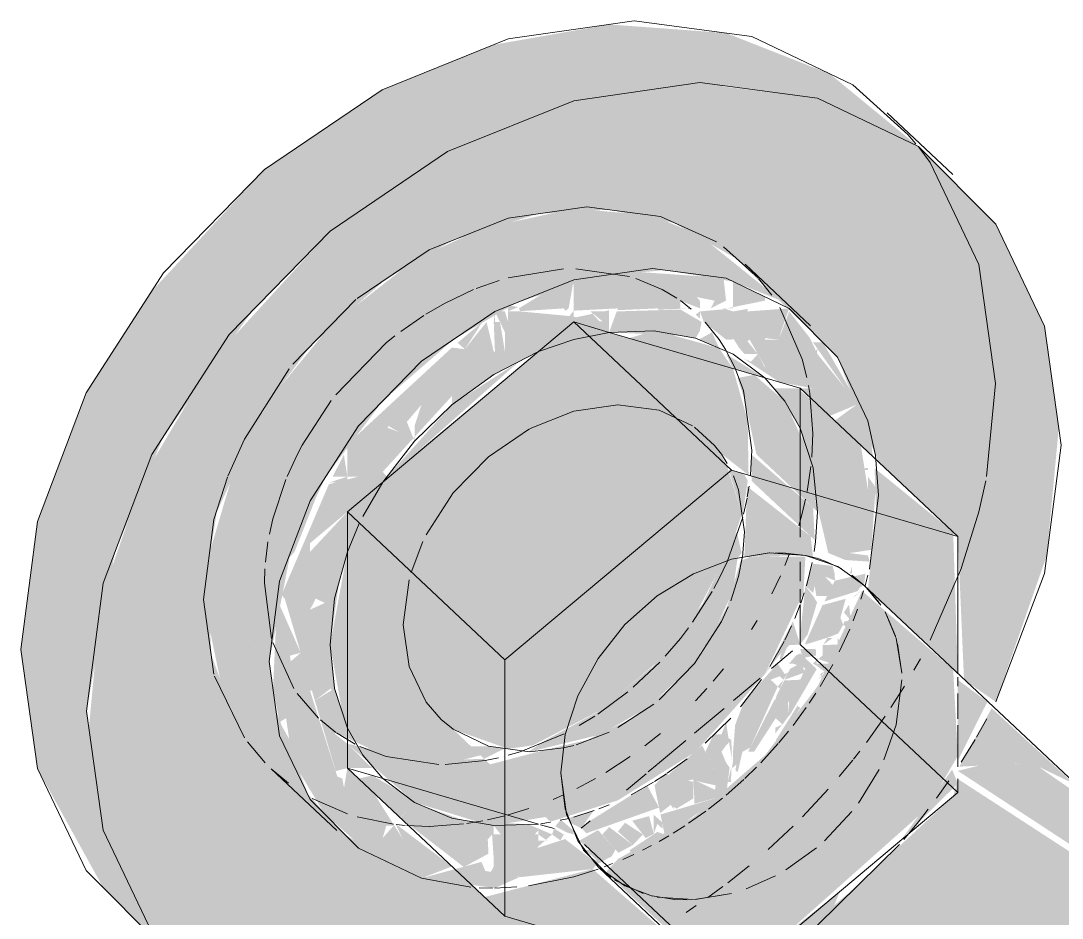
# Model space of a CAD drawing. Header units: metres. Extents: x 1.1 to 63.3, y -3.6 to 22.8.
# Drawn here: x 58.49742 to 58.53504, y 18.09828 to 18.13069 of the extents above; entities that cross this region are included whole.
import ezdxf

# ---------------------------------------------------------------- set-up
doc = ezdxf.new("R2010")
doc.units = ezdxf.units.M
doc.layers.add('P-SANR-FIXT', color=7, linetype='Continuous', lineweight=5)

# ---------------------------------------------------------------- blocks, each defined once
blk = doc.blocks.new('UT_Bacia com caixa acoplada - UT_Bacia com caixa acoplada-4179131-3D_DT_02')
at = {"layer": 'P-SANR-FIXT', "true_color": 0x7f7f7f, "transparency": 33554598}
for points in [[(-21.05917, 18.107555), (-21.058393, 18.111509), (-21.057129, 18.114226), (-21.055071, 18.116955), (-21.052505, 18.119181), (-21.050242, 18.120503), (-21.047297, 18.121462), (-21.044868, 18.121687), (-21.042411, 18.121272), (-21.040686, 18.120585), (-21.043609, 18.122939), (-21.045353, 18.123664), (-21.048166, 18.123907), (-21.051462, 18.123194), (-21.053921, 18.122058), (-21.056969, 18.119668), (-21.059098, 18.117079), (-21.060278, 18.115021), (-21.061319, 18.111504), (-21.061542, 18.109784), (-21.059809, 18.108156)], [(-21.057696, 18.102568), (-21.058919, 18.105754), (-21.05917, 18.107555), (-21.061542, 18.109784), (-21.060842, 18.106416), (-21.059929, 18.104665), (-21.057861, 18.102723)]]:
    blk.add_hatch(color=8, dxfattribs=at).paths.add_polyline_path(points)
h = blk.add_hatch(color=8, dxfattribs=at)
h.paths.add_polyline_path([(-21.055071, 18.101174), (-21.05494, 18.101623), (-21.055071, 18.101623)])
h.paths.add_polyline_path([(-21.058497, 18.104244), (-21.058225, 18.104357), (-21.058795, 18.10536), (-21.058833, 18.105142), (-21.058543, 18.104341)])
h.paths.add_polyline_path([(-21.057961, 18.104468), (-21.057696, 18.104578), (-21.057696, 18.106033), (-21.05814, 18.105754), (-21.058055, 18.105142)])
h.paths.add_polyline_path([(-21.050105, 18.120202), (-21.048529, 18.120303), (-21.049036, 18.120988), (-21.050151, 18.120303)])
h.paths.add_polyline_path([(-21.048166, 18.120222), (-21.046575, 18.120303), (-21.046192, 18.121357), (-21.048166, 18.121337), (-21.048166, 18.120303)])
h.paths.add_polyline_path([(-21.044313, 18.120582), (-21.043609, 18.120303), (-21.043609, 18.120582), (-21.043765, 18.120752), (-21.044313, 18.120825)])
h.paths.add_polyline_path([(-21.045134, 18.120253), (-21.044035, 18.120303), (-21.044313, 18.120303), (-21.044705, 18.120303), (-21.044336, 18.120828), (-21.045011, 18.120918), (-21.045125, 18.120303)])
h.paths.add_polyline_path([(-21.042757, 18.120278), (-21.041261, 18.120582), (-21.041261, 18.120722), (-21.041665, 18.120915), (-21.041775, 18.120582), (-21.042411, 18.120582), (-21.042411, 18.120572), (-21.042411, 18.120303), (-21.042757, 18.120303)])
h.paths.add_polyline_path([(-21.042757, 18.120582), (-21.043039, 18.120655), (-21.043077, 18.120582)])
h = blk.add_hatch(color=8, dxfattribs=at)
h.paths.add_polyline_path([(-21.053668, 18.099721), (-21.052569, 18.100149), (-21.05461, 18.101691), (-21.054353, 18.101153), (-21.054667, 18.100199), (-21.053669, 18.099721)])
h.paths.add_polyline_path([(-21.048128, 18.101335), (-21.048166, 18.10148), (-21.048166, 18.101431)])
h.paths.add_polyline_path([(-21.048685, 18.101454), (-21.049351, 18.101695), (-21.048881, 18.101512)])
h.paths.add_polyline_path([(-21.056348, 18.103698), (-21.055451, 18.103698), (-21.056348, 18.104581)])
h.paths.add_polyline_path([(-21.056023, 18.101888), (-21.055408, 18.102816), (-21.056348, 18.103698), (-21.056512, 18.102723), (-21.056265, 18.101888)])
h.paths.add_polyline_path([(-21.056348, 18.114226), (-21.056473, 18.115021), (-21.056877, 18.114226)])
h.paths.add_polyline_path([(-21.052817, 18.103834), (-21.051536, 18.104162), (-21.052524, 18.1051), (-21.050538, 18.104394), (-21.049645, 18.104521), (-21.047227, 18.105778), (-21.045148, 18.107531), (-21.043809, 18.109168), (-21.042473, 18.111717), (-21.042093, 18.112873), (-21.042628, 18.114609), (-21.042914, 18.115117), (-21.041852, 18.114282), (-21.041883, 18.116247), (-21.042413, 18.118127), (-21.04689, 18.119438), (-21.04689, 18.120235), (-21.048076, 18.119983), (-21.048325, 18.120026), (-21.050101, 18.120193), (-21.049443, 18.118742), (-21.054914, 18.114226), (-21.055071, 18.114399), (-21.055071, 18.115112), (-21.055563, 18.114496), (-21.055947, 18.114866), (-21.055947, 18.114226), (-21.057015, 18.113954), (-21.056348, 18.112953), (-21.057696, 18.111509), (-21.056348, 18.111509), (-21.056348, 18.10479), (-21.05494, 18.104116), (-21.05304, 18.103864)])
h.paths.add_polyline_path([(-21.05713, 18.104815), (-21.056348, 18.105142), (-21.056812, 18.106576), (-21.056969, 18.108156), (-21.057616, 18.107979), (-21.057696, 18.107555), (-21.05794, 18.107555), (-21.057696, 18.107096), (-21.057193, 18.107096), (-21.056914, 18.106512), (-21.057522, 18.10614), (-21.057227, 18.105142)])
h.paths.add_polyline_path([(-21.057696, 18.109421), (-21.057489, 18.109822), (-21.057696, 18.109822)])
h.paths.add_polyline_path([(-21.057696, 18.110382), (-21.057696, 18.110448), (-21.058658, 18.110382)])
h.paths.add_polyline_path([(-21.055071, 18.115513), (-21.054751, 18.115513), (-21.05449, 18.11584), (-21.055071, 18.116057)])
h.paths.add_polyline_path([(-21.039985, 18.117417), (-21.038921, 18.116417), (-21.037944, 18.116826), (-21.038359, 18.117417), (-21.039521, 18.117417)])
h.paths.add_polyline_path([(-21.039985, 18.115973), (-21.039985, 18.117417), (-21.040942, 18.117417), (-21.040009, 18.116015)])
h.paths.add_polyline_path([(-21.052568, 18.116825), (-21.051058, 18.117913), (-21.052568, 18.117913), (-21.052568, 18.11714)])
h.paths.add_polyline_path([(-21.039381, 18.118653), (-21.039363, 18.118847), (-21.039521, 18.118653)])
h.paths.add_polyline_path([(-21.039521, 18.117806), (-21.039363, 18.117938), (-21.039521, 18.118367)])
h.paths.add_polyline_path([(-21.050655, 18.118742), (-21.050321, 18.118742), (-21.050655, 18.119441)])
h.paths.add_polyline_path([(-21.051058, 18.117913), (-21.051014, 18.117945), (-21.051014, 18.118392), (-21.050655, 18.118392), (-21.050655, 18.118742), (-21.051058, 18.118742), (-21.051318, 18.119812), (-21.051423, 18.119681), (-21.051229, 18.118742), (-21.052004, 18.118742), (-21.051604, 18.118392)])
h.paths.add_polyline_path([(-21.041662, 18.119492), (-21.041261, 18.11994), (-21.041261, 18.119492)])
h.paths.add_polyline_path([(-21.041143, 18.118116), (-21.040385, 18.120303), (-21.041903, 18.120193), (-21.042134, 18.119492), (-21.042411, 18.119227), (-21.0422, 18.118889), (-21.041815, 18.119177), (-21.04123, 18.118152)])
h.paths.add_polyline_path([(-21.041261, 18.118166), (-21.041516, 18.118653), (-21.041764, 18.118379)])
h.paths.add_polyline_path([(-21.050148, 18.11838), (-21.049443, 18.118742), (-21.050321, 18.118742)])
h.paths.add_polyline_path([(-21.052103, 18.118829), (-21.051468, 18.119812), (-21.052366, 18.119059)])
h.paths.add_polyline_path([(-21.042914, 18.118866), (-21.043174, 18.119438), (-21.043649, 18.119177)])
h.paths.add_polyline_path([(-21.039985, 18.119177), (-21.039985, 18.119227), (-21.040341, 18.119177)])
h.paths.add_polyline_path([(-21.041261, 18.119177), (-21.041261, 18.119227), (-21.040756, 18.119177)])
h.paths.add_polyline_path([(-21.048864, 18.119227), (-21.049443, 18.119227), (-21.049443, 18.119812), (-21.048166, 18.119812)])
h.paths.add_polyline_path([(-21.044313, 18.119492), (-21.044313, 18.119523), (-21.045276, 18.119492)])
h.paths.add_polyline_path([(-21.044313, 18.119323), (-21.044313, 18.119438), (-21.044972, 18.119438)])
h.paths.add_polyline_path([(-21.050655, 18.119812), (-21.050538, 18.119812), (-21.050655, 18.120193), (-21.051014, 18.120193), (-21.050655, 18.119855)])
h.paths.add_polyline_path([(-21.042664, 18.119492), (-21.042411, 18.119492), (-21.042664, 18.119812)])
h.paths.add_polyline_path([(-21.04689, 18.119812), (-21.047243, 18.119837), (-21.04756, 18.120193), (-21.04689, 18.120193)])
h.paths.add_polyline_path([(-21.043609, 18.119938), (-21.043609, 18.120193), (-21.043765, 18.12008)])
h = blk.add_hatch(color=8, dxfattribs=at)
h.paths.add_polyline_path([(-21.056348, 18.105142), (-21.056348, 18.111509), (-21.056969, 18.108156), (-21.056534, 18.105716)])
h.paths.add_polyline_path([(-21.055071, 18.114023), (-21.050148, 18.11838), (-21.052568, 18.116825), (-21.054914, 18.114226)])
h.paths.add_polyline_path([(-21.042413, 18.118127), (-21.042914, 18.118866), (-21.044972, 18.119438), (-21.045276, 18.119492), (-21.046167, 18.119227), (-21.042473, 18.118145)])
h = blk.add_hatch(color=8, dxfattribs=at)
h.paths.add_polyline_path([(-21.050655, 18.099752), (-21.050133, 18.099777), (-21.049443, 18.100873), (-21.048949, 18.101303), (-21.049793, 18.101665), (-21.052154, 18.101815), (-21.053668, 18.102354), (-21.054405, 18.102825), (-21.055442, 18.103433), (-21.055947, 18.103322), (-21.054848, 18.102289), (-21.05418, 18.102171), (-21.054422, 18.101888), (-21.052151, 18.100135), (-21.052096, 18.10015), (-21.051119, 18.101303), (-21.051059, 18.100432), (-21.050655, 18.100543), (-21.050655, 18.099777)])
h.paths.add_polyline_path([(-21.046553, 18.100641), (-21.046029, 18.100921), (-21.04689, 18.10157), (-21.047135, 18.101303), (-21.046571, 18.100661)])
h.paths.add_polyline_path([(-21.049443, 18.101303), (-21.049579, 18.101303), (-21.049443, 18.101458)])
h.paths.add_polyline_path([(-21.049443, 18.101075), (-21.049443, 18.101303), (-21.049127, 18.101075)])
h.paths.add_polyline_path([(-21.045567, 18.101169), (-21.045277, 18.101324), (-21.045445, 18.101964), (-21.046054, 18.101798), (-21.04567, 18.101303)])
h.paths.add_polyline_path([(-21.048279, 18.101716), (-21.047898, 18.101527), (-21.04743, 18.102187), (-21.04835, 18.101896)])
h.paths.add_polyline_path([(-21.048166, 18.101303), (-21.048166, 18.101431), (-21.048636, 18.101839), (-21.048834, 18.101596), (-21.048426, 18.101378)])
h.paths.add_polyline_path([(-21.050805, 18.101303), (-21.051059, 18.101303), (-21.051059, 18.101623)])
h.paths.add_polyline_path([(-21.051404, 18.104037), (-21.050655, 18.10441), (-21.051247, 18.104489), (-21.05188, 18.104489), (-21.051488, 18.104116)])
h.paths.add_polyline_path([(-21.040879, 18.104959), (-21.040644, 18.105271), (-21.040879, 18.105161)])
h.paths.add_polyline_path([(-21.039563, 18.107529), (-21.039722, 18.107767), (-21.03965, 18.107659)])
h.paths.add_polyline_path([(-21.040385, 18.106315), (-21.040411, 18.106354), (-21.040385, 18.106335)])
h.paths.add_polyline_path([(-21.040367, 18.1056), (-21.039392, 18.107273), (-21.039596, 18.107477), (-21.039799, 18.107659), (-21.039985, 18.10784), (-21.040137, 18.107767), (-21.040385, 18.107477), (-21.04025, 18.107477), (-21.039799, 18.107303), (-21.039985, 18.106891), (-21.040562, 18.106864), (-21.040714, 18.106565), (-21.040841, 18.106315), (-21.040879, 18.10617), (-21.040385, 18.106093), (-21.040385, 18.1056)])
h.paths.add_polyline_path([(-21.041261, 18.107092), (-21.040752, 18.107767), (-21.040385, 18.108138), (-21.039985, 18.108162), (-21.040251, 18.108995), (-21.041101, 18.107367)])
h.paths.add_polyline_path([(-21.039795, 18.107877), (-21.039795, 18.108106), (-21.039799, 18.107883)])
h.paths.add_polyline_path([(-21.039113, 18.109717), (-21.037909, 18.110091), (-21.037819, 18.110231), (-21.037676, 18.110302), (-21.037632, 18.11072), (-21.03873, 18.110471), (-21.039011, 18.109918)])
h.paths.add_polyline_path([(-21.038116, 18.110733), (-21.038116, 18.110977), (-21.038186, 18.110733)])
h.paths.add_polyline_path([(-21.042077, 18.112762), (-21.041879, 18.114077), (-21.042035, 18.114348), (-21.042558, 18.114464), (-21.042093, 18.112873)])
h.paths.add_polyline_path([(-21.037188, 18.113744), (-21.037537, 18.114226), (-21.037537, 18.113744)])
h.paths.add_polyline_path([(-21.037537, 18.114464), (-21.037537, 18.11454), (-21.038213, 18.114464)])
h.paths.add_polyline_path([(-21.039985, 18.115973), (-21.038921, 18.116417), (-21.039985, 18.117337), (-21.039985, 18.116015)])
h = blk.add_hatch(color=8, dxfattribs=at)
h.paths.add_polyline_path([(-21.047706, 18.101347), (-21.045085, 18.102273), (-21.045518, 18.103076), (-21.047572, 18.1018), (-21.047898, 18.101527)])
h.paths.add_polyline_path([(-21.044551, 18.102208), (-21.044574, 18.102373), (-21.044663, 18.102373)])
h.paths.add_polyline_path([(-21.043767, 18.103251), (-21.043609, 18.103199), (-21.043038, 18.103076), (-21.043066, 18.102915), (-21.04366, 18.103199)])
h.paths.add_polyline_path([(-21.043846, 18.102723), (-21.043846, 18.103076), (-21.044352, 18.103076), (-21.043975, 18.102723)])
h.paths.add_polyline_path([(-21.043809, 18.10241), (-21.042664, 18.102723), (-21.042535, 18.103717), (-21.042664, 18.103896), (-21.04283, 18.104287), (-21.04283, 18.104027), (-21.043049, 18.103528), (-21.043527, 18.104521), (-21.044727, 18.103481), (-21.0444, 18.103199), (-21.043846, 18.103289), (-21.043809, 18.102566)])
h.paths.add_polyline_path([(-21.042071, 18.104287), (-21.042137, 18.104915), (-21.042074, 18.104287)])
h.paths.add_polyline_path([(-21.042413, 18.103717), (-21.042664, 18.105356), (-21.04283, 18.104915), (-21.042473, 18.10472), (-21.042448, 18.103717)])
h.paths.add_polyline_path([(-21.042244, 18.103551), (-21.042074, 18.104287), (-21.042214, 18.104287), (-21.042325, 18.103617)])
h.paths.add_polyline_path([(-21.04059, 18.106891), (-21.040411, 18.107161), (-21.040543, 18.107092), (-21.040804, 18.107092)])
h.paths.add_polyline_path([(-21.040714, 18.106565), (-21.04059, 18.106891), (-21.040797, 18.106645)])
h.paths.add_polyline_path([(-21.03952, 18.109665), (-21.039403, 18.109918), (-21.03952, 18.109684)])
h.paths.add_polyline_path([(-21.03952, 18.110025), (-21.039392, 18.110619), (-21.039091, 18.110619), (-21.03873, 18.110471), (-21.038743, 18.110733), (-21.038815, 18.111001), (-21.03952, 18.111079), (-21.039795, 18.110276)])
h = blk.add_hatch(color=8, dxfattribs=at)
h.paths.add_polyline_path([(-21.051259, 18.099745), (-21.050655, 18.099777), (-21.050655, 18.100131), (-21.051059, 18.100131), (-21.051272, 18.099777)])
h.paths.add_polyline_path([(-21.047312, 18.100235), (-21.046894, 18.100458), (-21.046794, 18.100512), (-21.046658, 18.10076), (-21.047291, 18.10146), (-21.047972, 18.101075), (-21.047604, 18.10076), (-21.047291, 18.100735), (-21.047291, 18.100331), (-21.047564, 18.100488)])
h.paths.add_polyline_path([(-21.048636, 18.100735), (-21.048481, 18.100972), (-21.048636, 18.101075)])
h.paths.add_polyline_path([(-21.046029, 18.100921), (-21.04567, 18.101303), (-21.046316, 18.101726), (-21.046571, 18.101411), (-21.046316, 18.10118)])
h.paths.add_polyline_path([(-21.04495, 18.101499), (-21.044976, 18.101746), (-21.045277, 18.10201), (-21.045277, 18.101806), (-21.045085, 18.101626)])
h.paths.add_polyline_path([(-21.039104, 18.107182), (-21.038631, 18.108162), (-21.039168, 18.108141), (-21.039179, 18.107767), (-21.039529, 18.107477), (-21.039392, 18.107398)])
h.paths.add_polyline_path([(-21.039392, 18.107477), (-21.039392, 18.107659), (-21.03887, 18.107477)])
h.paths.add_polyline_path([(-21.040661, 18.107595), (-21.040417, 18.108162), (-21.040602, 18.108162), (-21.040726, 18.107659)])
h.paths.add_polyline_path([(-21.038271, 18.108731), (-21.038157, 18.109033), (-21.038392, 18.108995), (-21.03843, 18.108881)])
h.paths.add_polyline_path([(-21.038064, 18.109851), (-21.037733, 18.110151), (-21.03802, 18.109918)])
h = blk.add_hatch(color=8, dxfattribs=at)
h.paths.add_polyline_path([(-21.046091, 18.100611), (-21.044884, 18.101303), (-21.045148, 18.101393), (-21.046147, 18.100735)])
h.paths.add_polyline_path([(-21.039337, 18.106891), (-21.039043, 18.107137), (-21.039228, 18.107026)])
at = {"layer": 'P-SANR-FIXT', "color": 253, "true_color": 0x9e9e9e}
for p, q in [((-21.042757, 18.122531), (-21.04151, 18.12141)), ((-21.058319, 18.118285), (-21.05604, 18.12062)), ((-21.037162, 18.113559), (-21.037265, 18.114995)), ((-21.037483, 18.11089), (-21.037162, 18.113559)), ((-21.03764, 18.110287), (-21.037537, 18.110667)), ((-21.061167, 18.107096), (-21.061542, 18.109784)), ((-21.060068, 18.104796), (-21.061143, 18.107014)), ((-21.059317, 18.103893), (-21.059959, 18.104645)), ((-21.058471, 18.10315), (-21.059095, 18.103675)), ((-21.048166, 18.099777), (-21.047285, 18.100053)), ((-21.049807, 18.099451), (-21.048166, 18.099777)), ((-21.051589, 18.099379), (-21.051103, 18.099367)), ((-21.051014, 18.099368), (-21.050227, 18.099407))]:
    blk.add_line(p, q, dxfattribs=at)
at = {"layer": 'P-SANR-FIXT'}
for p, q in [((-21.039608, 18.119668), (-21.04198, 18.121896)), ((-21.059097, 18.103675), (-21.056725, 18.101447))]:
    blk.add_line(p, q, dxfattribs=at)
at = {"layer": 'P-SANR-FIXT', "color": 252, "true_color": 0x898989}
for p, q in [((-21.041488, 18.121385), (-21.041009, 18.120775)), ((-21.056345, 18.102045), (-21.057617, 18.102602)), ((-21.054679, 18.10167), (-21.055991, 18.101935))]:
    blk.add_line(p, q, dxfattribs=at)
at = {"layer": 'P-SANR-FIXT', "color": 9, "true_color": 0xbbbbbb}
for p, q in [((-21.039684, 18.117517), (-21.039637, 18.117224)), ((-21.054257, 18.101626), (-21.054589, 18.101659))]:
    blk.add_line(p, q, dxfattribs=at)
at = {"layer": 'P-SANR-FIXT', "color": 254, "true_color": 0xe0e0e0}
for p, q in [((-21.039637, 18.117224), (-21.039534, 18.115788)), ((-21.039534, 18.115788), (-21.03957, 18.114927)), ((-21.039602, 18.11459), (-21.039735, 18.113684)), ((-21.050655, 18.101974), (-21.051284, 18.101828)), ((-21.049788, 18.102236), (-21.050538, 18.102006)), ((-21.053386, 18.101596), (-21.054198, 18.101622)), ((-21.05215, 18.101683), (-21.053377, 18.101596)), ((-21.051457, 18.101793), (-21.052035, 18.101699))]:
    blk.add_line(p, q, dxfattribs=at)
at = {"layer": 'P-SANR-FIXT', "color": 7, "true_color": 0xededed}
for p, q in [((-21.040382, 18.111409), (-21.04054, 18.111014)), ((-21.0407, 18.110643), (-21.041009, 18.109995)), ((-21.041546, 18.109027), (-21.041748, 18.1087)), ((-21.042757, 18.107286), (-21.043126, 18.106841)), ((-21.043356, 18.106579), (-21.043772, 18.106132)), ((-21.045036, 18.104951), (-21.045598, 18.104502)), ((-21.046126, 18.104115), (-21.047005, 18.103541)), ((-21.04769, 18.10315), (-21.048061, 18.102959)), ((-21.047377, 18.103323), (-21.04769, 18.10315)), ((-21.048535, 18.102733), (-21.048917, 18.102567))]:
    blk.add_line(p, q, dxfattribs=at)
at = {"layer": 'P-SANR-FIXT', "color": 254, "true_color": 0xd5d5d5}
for p, q in [((-21.03779, 18.109802), (-21.037696, 18.110098)), ((-21.038073, 18.10902), (-21.037915, 18.10944)), ((-21.038574, 18.107893), (-21.038196, 18.108718)), ((-21.039269, 18.106643), (-21.038808, 18.107439)), ((-21.039658, 18.106043), (-21.039415, 18.106411)), ((-21.040242, 18.10524), (-21.039769, 18.105883)), ((-21.040754, 18.104613), (-21.040408, 18.105029)), ((-21.04141, 18.103893), (-21.04078, 18.104582)), ((-21.041986, 18.103325), (-21.041563, 18.103737)), ((-21.042664, 18.102723), (-21.042027, 18.103287)), ((-21.043293, 18.102222), (-21.042799, 18.102611)), ((-21.044019, 18.101705), (-21.043392, 18.102148)), ((-21.044578, 18.101346), (-21.04416, 18.101612)), ((-21.045087, 18.101049), (-21.044728, 18.101256)), ((-21.045689, 18.10073), (-21.04536, 18.100899)), ((-21.046399, 18.1004), (-21.045996, 18.100582)), ((-21.047064, 18.100133), (-21.046763, 18.100249))]:
    blk.add_line(p, q, dxfattribs=at)
at = {"layer": 'P-SANR-FIXT', "color": 253, "true_color": 0x9e9e9e}
for points in [[(-21.055992, 18.12066, 0), (-21.053386, 18.122421, 0), (-21.050538, 18.123565, 0), (-21.04769, 18.123975, 0), (-21.045036, 18.123622, 0), (-21.043014, 18.122704, 0)], [(-21.060665, 18.114238, 0), (-21.060068, 18.115576, 0), (-21.058452, 18.118116, 0)], [(-21.061542, 18.109784, 0), (-21.061167, 18.112676, 0), (-21.060677, 18.114207, 0)]]:
    blk.add_polyline3d(points, dxfattribs=at)
at = {"layer": 'P-SANR-FIXT'}
for points in [[(-21.037265, 18.114995, 0), (-21.037537, 18.116247, 0), (-21.038637, 18.118547, 0), (-21.040385, 18.120303, 0), (-21.042664, 18.121394, 0), (-21.045318, 18.121747, 0), (-21.048166, 18.121337, 0), (-21.051014, 18.120193, 0), (-21.053668, 18.118392, 0), (-21.055947, 18.116057, 0), (-21.057696, 18.113347, 0), (-21.058795, 18.110448, 0), (-21.05917, 18.107555, 0)], [(-21.05917, 18.107555, 0), (-21.058795, 18.104867, 0), (-21.057696, 18.102568, 0), (-21.055947, 18.100812, 0), (-21.053668, 18.099721, 0), (-21.051885, 18.099398, 0)]]:
    blk.add_polyline3d(points, dxfattribs=at)
at = {"layer": 'P-SANR-FIXT', "color": 9, "true_color": 0xbbbbbb}
blk.add_polyline3d([(-21.040726, 18.12034, 0), (-21.039909, 18.118475, 0), (-21.039741, 18.117809, 0)], dxfattribs=at)
at = {"layer": 'P-SANR-FIXT', "color": 254, "true_color": 0xe0e0e0}
blk.add_polyline3d([(-21.03979, 18.11341, 0), (-21.039909, 18.112895, 0), (-21.040032, 18.112446, 0)], dxfattribs=at)
blk = doc.blocks.new('Celite_Flexivel_Metais - 300mm Aço Inox - 1_2_-4179133-3D_DT_02')
at = {"layer": 'P-SANR-FIXT', "true_color": 0xf4f4f4, "transparency": 33554598}
for points in [[(-21.065772, 18.105754), (-21.064745, 18.111509), (-21.062988, 18.115681), (-21.0598, 18.120193), (-21.056969, 18.123093), (-21.052723, 18.125974), (-21.047535, 18.127896), (-21.042664, 18.128335), (-21.039363, 18.127896), (-21.035717, 18.12615), (-21.038917, 18.128775), (-21.042664, 18.130248), (-21.04689, 18.130558), (-21.051058, 18.129824), (-21.055095, 18.128202), (-21.059341, 18.125321), (-21.063414, 18.120925), (-21.065786, 18.11725), (-21.067545, 18.11261), (-21.068144, 18.107982), (-21.067545, 18.107419)], [(-21.052723, 18.092654), (-21.04781, 18.093453), (-21.04263, 18.095805), (-21.043503, 18.096256), (-21.051059, 18.09873), (-21.051858, 18.09948), (-21.053921, 18.099842), (-21.056422, 18.101288), (-21.060526, 18.105754), (-21.061265, 18.1078), (-21.061402, 18.110863), (-21.061062, 18.112953), (-21.059341, 18.116701), (-21.057696, 18.118924), (-21.054974, 18.121344), (-21.052544, 18.122759), (-21.049443, 18.123723), (-21.04689, 18.123869), (-21.044551, 18.12339), (-21.042304, 18.122105), (-21.038637, 18.118547), (-21.037414, 18.11536), (-21.037137, 18.114741), (-21.034292, 18.112069), (-21.034067, 18.106891), (-21.032919, 18.106093), (-21.031076, 18.111378), (-21.030645, 18.115973), (-21.03116, 18.119661), (-21.032919, 18.123341), (-21.035717, 18.12615), (-21.039363, 18.127896), (-21.043765, 18.128438), (-21.048166, 18.127805), (-21.052723, 18.125974), (-21.056969, 18.123093), (-21.061167, 18.118502), (-21.063715, 18.114226), (-21.065245, 18.109822), (-21.065687, 18.105142), (-21.065173, 18.101454), (-21.063414, 18.097774), (-21.060224, 18.094777), (-21.056348, 18.093136), (-21.053921, 18.092813)], [(-21.043998, 18.120265), (-21.044008, 18.120303), (-21.044035, 18.120303)], [(-21.041261, 18.11779), (-21.042664, 18.118653), (-21.042411, 18.118127), (-21.041518, 18.117866)], [(-21.039363, 18.112959), (-21.03973, 18.115187), (-21.040543, 18.116949), (-21.041645, 18.117903), (-21.042252, 18.11779), (-21.041981, 18.116949), (-21.041569, 18.115032), (-21.039392, 18.112986)], [(-21.042473, 18.095955), (-21.0354, 18.102248), (-21.034292, 18.104136), (-21.034459, 18.107262), (-21.037752, 18.110101), (-21.039342, 18.106675), (-21.041261, 18.10416), (-21.043846, 18.101921), (-21.046571, 18.100418), (-21.047011, 18.099933), (-21.042834, 18.09606), (-21.042491, 18.09596)], [(-21.060616, 18.094965), (-21.063414, 18.097774), (-21.065173, 18.101454), (-21.065772, 18.105754), (-21.068144, 18.107982), (-21.067545, 18.103682), (-21.065173, 18.099386), (-21.062988, 18.097193)], [(-21.030101, 18.103137), (-21.033067, 18.105863), (-21.034238, 18.103749), (-21.032204, 18.103858), (-21.031311, 18.103717)], [(-21.000419, 18.093082), (-20.989606, 18.0937), (-20.98027, 18.095497), (-20.98113, 18.096099), (-20.982496, 18.096099), (-20.990627, 18.094207), (-21.00526, 18.094147), (-21.013939, 18.095456), (-21.022486, 18.098275), (-21.025483, 18.099662), (-21.031378, 18.103749), (-21.032919, 18.103938), (-21.034292, 18.1036), (-21.027208, 18.09896), (-21.020253, 18.096091), (-21.010727, 18.093925), (-21.004861, 18.093445)], [(-21.036459, 18.100998), (-21.034292, 18.103137), (-21.034497, 18.103647), (-21.036295, 18.101165)], [(-20.992701, 18.080371), (-20.977922, 18.082986), (-20.977394, 18.08374), (-20.977063, 18.084885), (-20.977063, 18.088009), (-20.977922, 18.091523), (-20.979411, 18.094484), (-20.98027, 18.095497), (-20.99017, 18.093611), (-21.000419, 18.093082), (-21.011435, 18.094086), (-21.020476, 18.096182), (-21.028678, 18.099662), (-21.034292, 18.103309), (-21.034459, 18.102674), (-21.038172, 18.099243), (-21.040455, 18.097281), (-21.040501, 18.09514), (-21.040385, 18.09444), (-21.039795, 18.093206), (-21.038816, 18.092223), (-21.031023, 18.087061), (-21.02415, 18.083973), (-21.016147, 18.081775), (-21.007083, 18.080602), (-20.996926, 18.080438)]]:
    blk.add_hatch(color=7, dxfattribs=at).paths.add_polyline_path(points)
h = blk.add_hatch(color=7, dxfattribs=at)
h.paths.add_polyline_path([(-21.051014, 18.099368), (-21.050141, 18.099757), (-21.051363, 18.099987), (-21.051503, 18.100311), (-21.053668, 18.099721), (-21.051059, 18.099374)])
h.paths.add_polyline_path([(-21.054667, 18.100199), (-21.054353, 18.101153), (-21.055408, 18.102816), (-21.056265, 18.101888), (-21.05653, 18.103324), (-21.05671, 18.103394), (-21.057696, 18.106494), (-21.058274, 18.106714), (-21.05842, 18.10776), (-21.058032, 18.107866), (-21.058881, 18.109784), (-21.059033, 18.106575), (-21.058795, 18.10536), (-21.058563, 18.105502), (-21.058379, 18.104293), (-21.058497, 18.104244), (-21.057162, 18.102032), (-21.05556, 18.100627), (-21.05494, 18.10033)])
h.paths.add_polyline_path([(-21.055071, 18.101174), (-21.05494, 18.101623), (-21.05467, 18.101623), (-21.05494, 18.101321)])
h.paths.add_polyline_path([(-21.057961, 18.104468), (-21.058141, 18.10576), (-21.057696, 18.105754), (-21.057696, 18.104578)])
h.paths.add_polyline_path([(-21.058497, 18.111234), (-21.058256, 18.111509), (-21.05726, 18.114023), (-21.058032, 18.112462), (-21.058393, 18.111509)])
h.paths.add_polyline_path([(-21.055947, 18.116057), (-21.053386, 18.118583), (-21.054667, 18.117368), (-21.05556, 18.116454)])
h.paths.add_polyline_path([(-21.037537, 18.116247), (-21.03917, 18.119083), (-21.039521, 18.119071), (-21.037938, 18.116817)])
h.paths.add_polyline_path([(-21.050538, 18.120198), (-21.050172, 18.12035), (-21.050486, 18.120405), (-21.050538, 18.120303)])
h.paths.add_polyline_path([(-21.048166, 18.121337), (-21.04629, 18.121088), (-21.046599, 18.120238), (-21.045125, 18.120303), (-21.045011, 18.120918), (-21.044336, 18.120828), (-21.044705, 18.120303), (-21.044313, 18.120303), (-21.044313, 18.120825), (-21.043077, 18.120582), (-21.043218, 18.120303), (-21.042664, 18.120582), (-21.042757, 18.121406), (-21.046091, 18.121636), (-21.047771, 18.121394)])
h.paths.add_polyline_path([(-21.048467, 18.120219), (-21.048353, 18.120303), (-21.048166, 18.121337), (-21.049036, 18.120988), (-21.048529, 18.120303)])
h.paths.add_polyline_path([(-21.041775, 18.120582), (-21.041665, 18.120915), (-21.042411, 18.121272), (-21.042411, 18.120582)])
h = blk.add_hatch(color=7, dxfattribs=at)
h.paths.add_polyline_path([(-21.056763, 18.103572), (-21.056763, 18.103592), (-21.056348, 18.103698), (-21.056348, 18.104581), (-21.056812, 18.104948), (-21.05713, 18.104815), (-21.056769, 18.103591)])
h.paths.add_polyline_path([(-21.056348, 18.10479), (-21.056348, 18.105142), (-21.05674, 18.104978)])
h.paths.add_polyline_path([(-21.057522, 18.10614), (-21.056944, 18.106575), (-21.057193, 18.107096), (-21.057696, 18.107096), (-21.057616, 18.107979), (-21.056969, 18.108156), (-21.05664, 18.110448), (-21.056348, 18.111509), (-21.057696, 18.111509), (-21.057696, 18.111822), (-21.056348, 18.112953), (-21.057015, 18.113954), (-21.058726, 18.10995), (-21.05861, 18.109822), (-21.058032, 18.107866), (-21.058392, 18.107555), (-21.058237, 18.106444), (-21.057628, 18.1065)])
h.paths.add_polyline_path([(-21.057696, 18.109421), (-21.057489, 18.109822), (-21.057159, 18.109664)])
h.paths.add_polyline_path([(-21.053921, 18.115513), (-21.054199, 18.116204), (-21.053668, 18.116825), (-21.053921, 18.116057)])
h.paths.add_polyline_path([(-21.055947, 18.114226), (-21.055947, 18.114866), (-21.055563, 18.114496), (-21.055071, 18.115112), (-21.055071, 18.114399), (-21.052568, 18.11714), (-21.052568, 18.117913), (-21.051058, 18.117913), (-21.052004, 18.118742), (-21.051229, 18.118742), (-21.051423, 18.119681), (-21.052103, 18.118829), (-21.052568, 18.11889), (-21.056223, 18.115513), (-21.056348, 18.115251), (-21.056348, 18.115021), (-21.056348, 18.114226)])
h.paths.add_polyline_path([(-21.056348, 18.114023), (-21.056348, 18.114226), (-21.05698, 18.114023)])
h.paths.add_polyline_path([(-21.037356, 18.114947), (-21.037537, 18.116247), (-21.037953, 18.116822), (-21.03874, 18.116247), (-21.037446, 18.115032)])
h.paths.add_polyline_path([(-21.055071, 18.115513), (-21.054868, 18.116057), (-21.05449, 18.11584), (-21.054751, 18.115513)])
h.paths.add_polyline_path([(-21.038359, 18.117417), (-21.039363, 18.118653), (-21.03963, 18.119227), (-21.040385, 18.120193), (-21.040661, 18.119438), (-21.041261, 18.118166), (-21.042026, 18.11849), (-21.040731, 18.117635), (-21.039521, 18.117417)])
h.paths.add_polyline_path([(-21.051014, 18.117936), (-21.050148, 18.11838), (-21.050321, 18.118742), (-21.050655, 18.118742), (-21.050655, 18.118392), (-21.051014, 18.118392)])
h.paths.add_polyline_path([(-21.041516, 18.118653), (-21.041942, 18.119177), (-21.0422, 18.118889), (-21.041998, 18.118653)])
h.paths.add_polyline_path([(-21.051014, 18.120193), (-21.051058, 18.119812), (-21.051014, 18.118742), (-21.050655, 18.118742), (-21.050832, 18.119812), (-21.051014, 18.119812)])
h.paths.add_polyline_path([(-21.049443, 18.118742), (-21.050105, 18.120202), (-21.051014, 18.120193), (-21.050321, 18.118742)])
h.paths.add_polyline_path([(-21.042473, 18.119177), (-21.042221, 18.119227), (-21.042152, 18.119438), (-21.042134, 18.119492), (-21.041872, 18.120287), (-21.042411, 18.120193), (-21.042664, 18.120279), (-21.043609, 18.120193), (-21.043469, 18.119809), (-21.042664, 18.119177)])
h.paths.add_polyline_path([(-21.040341, 18.119177), (-21.039985, 18.119227), (-21.039985, 18.119177)])
h.paths.add_polyline_path([(-21.048166, 18.119812), (-21.048166, 18.120222), (-21.048325, 18.120026)])
h.paths.add_polyline_path([(-21.048864, 18.119227), (-21.048166, 18.119812), (-21.049443, 18.119812), (-21.049443, 18.119227)])
h.paths.add_polyline_path([(-21.043765, 18.119227), (-21.043609, 18.119492), (-21.043602, 18.119547), (-21.043547, 18.119812), (-21.044313, 18.120262), (-21.046615, 18.120193), (-21.04689, 18.119438), (-21.044313, 18.119323)])
h.paths.add_polyline_path([(-21.041261, 18.119492), (-21.041261, 18.11994), (-21.041662, 18.119492)])
h.paths.add_polyline_path([(-21.04689, 18.119812), (-21.04689, 18.120193), (-21.04756, 18.120193), (-21.047103, 18.119812)])
h.paths.add_polyline_path([(-21.050538, 18.119812), (-21.050655, 18.119855), (-21.051014, 18.120193), (-21.050538, 18.120193)])
h = blk.add_hatch(color=7, dxfattribs=at)
h.paths.add_polyline_path([(-21.052096, 18.10015), (-21.051247, 18.10061), (-21.051285, 18.101303), (-21.051686, 18.100733)])
h.paths.add_polyline_path([(-21.048648, 18.10109), (-21.048525, 18.101303), (-21.048881, 18.101512), (-21.048949, 18.101303)])
h.paths.add_polyline_path([(-21.045277, 18.101324), (-21.045148, 18.101685), (-21.045277, 18.101806)])
h.paths.add_polyline_path([(-21.054428, 18.101894), (-21.05418, 18.102171), (-21.054848, 18.102289)])
h.paths.add_polyline_path([(-21.041692, 18.104287), (-21.041654, 18.104287), (-21.04087, 18.105504), (-21.04063, 18.105271), (-21.040385, 18.1056), (-21.04044, 18.10617), (-21.040914, 18.10617), (-21.04187, 18.104287)])
h.paths.add_polyline_path([(-21.040548, 18.106891), (-21.039799, 18.107162), (-21.039985, 18.107477), (-21.040347, 18.107287), (-21.040446, 18.107092), (-21.040543, 18.106902)])
h.paths.add_polyline_path([(-21.039795, 18.107168), (-21.039795, 18.107698), (-21.039409, 18.107767), (-21.039424, 18.107998), (-21.039985, 18.108), (-21.039795, 18.107297)])
h.paths.add_polyline_path([(-21.039795, 18.108162), (-21.038993, 18.108412), (-21.03861, 18.108562), (-21.03843, 18.108881), (-21.038533, 18.109124), (-21.038342, 18.109816), (-21.03918, 18.109585), (-21.039795, 18.108217)])
h.paths.add_polyline_path([(-21.037819, 18.110231), (-21.037781, 18.110289), (-21.038116, 18.110504)])
h.paths.add_polyline_path([(-21.037568, 18.110619), (-21.037607, 18.110667), (-21.037584, 18.110619)])
h.paths.add_polyline_path([(-21.037474, 18.111156), (-21.037537, 18.111378), (-21.038224, 18.111469), (-21.038002, 18.111494), (-21.037418, 18.111584), (-21.037267, 18.113744), (-21.037537, 18.113744), (-21.037796, 18.11536), (-21.038921, 18.116417), (-21.039985, 18.115973), (-21.039392, 18.113253), (-21.03897, 18.111469), (-21.038353, 18.111214), (-21.037537, 18.11116)])
h = blk.add_hatch(color=7, dxfattribs=at)
h.paths.add_polyline_path([(-21.051059, 18.101623), (-21.049189, 18.101933), (-21.051404, 18.104037), (-21.053668, 18.103947), (-21.055518, 18.104393), (-21.056348, 18.104581), (-21.053921, 18.102462), (-21.051362, 18.101676), (-21.051247, 18.101656)])
h.paths.add_polyline_path([(-21.049761, 18.104291), (-21.047186, 18.104915), (-21.045481, 18.105901), (-21.04411, 18.107169), (-21.043186, 18.108442), (-21.042416, 18.110085), (-21.042252, 18.111278), (-21.042104, 18.111469), (-21.042276, 18.112238), (-21.043509, 18.109633), (-21.045277, 18.107399), (-21.047324, 18.105712), (-21.049213, 18.104694), (-21.049793, 18.104295)])
h.paths.add_polyline_path([(-21.03946, 18.111929), (-21.03952, 18.113107), (-21.041755, 18.115032), (-21.041735, 18.114066), (-21.03952, 18.111986)])
h = blk.add_hatch(color=7, dxfattribs=at)
h.paths.add_polyline_path([(-21.04263, 18.095805), (-21.038816, 18.098582), (-21.038552, 18.099243), (-21.042664, 18.096011), (-21.042664, 18.095838)])
h.paths.add_polyline_path([(-21.042931, 18.096089), (-21.047483, 18.100052), (-21.049036, 18.099652), (-21.051391, 18.099041), (-21.050652, 18.098349), (-21.043285, 18.096192)])
h.paths.add_polyline_path([(-21.034292, 18.103965), (-21.033224, 18.106093), (-21.034292, 18.106891), (-21.034292, 18.104136)])
h.paths.add_polyline_path([(-21.034292, 18.107104), (-21.034459, 18.112225), (-21.037299, 18.114537), (-21.037244, 18.112933), (-21.037537, 18.110176), (-21.034459, 18.107262)])
h = blk.add_hatch(color=7, dxfattribs=at)
h.paths.add_polyline_path([(-21.04901, 18.101763), (-21.046571, 18.102536), (-21.043767, 18.104287), (-21.041261, 18.107092), (-21.039868, 18.11003), (-21.039799, 18.111332), (-21.041735, 18.111352), (-21.042141, 18.111182), (-21.042628, 18.109526), (-21.043457, 18.108023), (-21.044746, 18.106518), (-21.046137, 18.105456), (-21.047684, 18.104714), (-21.049063, 18.104392), (-21.05119, 18.103834), (-21.049189, 18.101933)])
h.paths.add_polyline_path([(-21.048439, 18.102121), (-21.048602, 18.103244), (-21.04845, 18.1022)])
h.paths.add_polyline_path([(-21.03952, 18.111295), (-21.039609, 18.112069), (-21.041905, 18.113876), (-21.042004, 18.111322), (-21.039985, 18.111391), (-21.039522, 18.111295)])
h = blk.add_hatch(color=7, dxfattribs=at)
h.paths.add_polyline_path([(-21.043767, 18.103251), (-21.043609, 18.103199), (-21.043767, 18.103528)])
h.paths.add_polyline_path([(-21.045044, 18.102073), (-21.044663, 18.102373), (-21.044453, 18.102235), (-21.043846, 18.102601), (-21.043846, 18.103199), (-21.044763, 18.103463), (-21.044828, 18.103523), (-21.045251, 18.103076), (-21.045085, 18.102273)])
h.paths.add_polyline_path([(-21.043846, 18.102723), (-21.043975, 18.102723), (-21.044256, 18.103076), (-21.043846, 18.103076)])
h.paths.add_polyline_path([(-21.042413, 18.103717), (-21.042214, 18.10391), (-21.042071, 18.104287), (-21.041793, 18.104439), (-21.040797, 18.106645), (-21.041052, 18.106891), (-21.040543, 18.107092), (-21.040801, 18.107477), (-21.042004, 18.106129), (-21.042336, 18.105257), (-21.042413, 18.104287)])
h.paths.add_polyline_path([(-21.042484, 18.103199), (-21.042473, 18.103737), (-21.042602, 18.103199)])
h.paths.add_polyline_path([(-21.043049, 18.103528), (-21.04283, 18.103717), (-21.04283, 18.104027), (-21.04283, 18.104287), (-21.042664, 18.104521), (-21.042473, 18.10472), (-21.04283, 18.104915), (-21.04312, 18.104915), (-21.043412, 18.104287), (-21.043139, 18.103717)])
h.paths.add_polyline_path([(-21.039985, 18.108162), (-21.039719, 18.108523), (-21.039376, 18.109684), (-21.03952, 18.109918), (-21.039799, 18.11028), (-21.039985, 18.108525), (-21.039985, 18.108325)])
h.paths.add_polyline_path([(-21.039011, 18.109918), (-21.038809, 18.110316), (-21.039091, 18.110619), (-21.03952, 18.110616), (-21.039403, 18.109918)])
h.paths.add_polyline_path([(-21.038874, 18.11106), (-21.039512, 18.111378), (-21.039259, 18.111275), (-21.0391, 18.111138)])
h = blk.add_hatch(color=7, dxfattribs=at)
h.paths.add_polyline_path([(-21.051272, 18.099777), (-21.051247, 18.099777), (-21.051363, 18.099987)])
h.paths.add_polyline_path([(-21.050141, 18.099757), (-21.047483, 18.100052), (-21.047312, 18.100235), (-21.048481, 18.101136), (-21.049793, 18.100712), (-21.050133, 18.099777)])
h.paths.add_polyline_path([(-21.051059, 18.100131), (-21.050655, 18.100131), (-21.050655, 18.100543), (-21.051059, 18.100432)])
h.paths.add_polyline_path([(-21.047291, 18.100331), (-21.047291, 18.10076), (-21.047735, 18.100735)])
h.paths.add_polyline_path([(-21.046894, 18.100458), (-21.04689, 18.10058), (-21.047165, 18.100735)])
h.paths.add_polyline_path([(-21.047291, 18.101075), (-21.047135, 18.101303), (-21.047291, 18.101303)])
h.paths.add_polyline_path([(-21.039228, 18.107026), (-21.039104, 18.107182), (-21.039272, 18.107092)])
h.paths.add_polyline_path([(-21.039154, 18.108162), (-21.038816, 18.108396), (-21.039003, 18.108396)])
h.paths.add_polyline_path([(-21.038487, 18.108162), (-21.038631, 18.108396), (-21.038631, 18.108162)])
h.paths.add_polyline_path([(-21.038157, 18.109033), (-21.038222, 18.109606), (-21.038405, 18.109322)])
h = blk.add_hatch(color=7, dxfattribs=at)
h.paths.add_polyline_path([(-21.044869, 18.101227), (-21.04285, 18.102672), (-21.045033, 18.102023), (-21.044884, 18.101303)])
h.paths.add_polyline_path([(-21.040791, 18.104642), (-21.039985, 18.105864), (-21.040082, 18.105957), (-21.040864, 18.104711)])
at = {"layer": 'P-SANR-FIXT'}
for p, q in [((-21.034473, 18.125134), (-21.036845, 18.127362)), ((-21.049443, 18.118742), (-21.048166, 18.119812)), ((-21.048166, 18.119812), (-21.04689, 18.119438)), ((-21.042473, 18.114464), (-21.048166, 18.119812)), ((-21.04689, 18.119438), (-21.041261, 18.11779)), ((-21.055071, 18.114023), (-21.049443, 18.118742)), ((-21.041261, 18.11779), (-21.039985, 18.117417)), ((-21.039985, 18.117417), (-21.034292, 18.112069)), ((-21.042473, 18.114464), (-21.050655, 18.107605)), ((-21.034292, 18.112069), (-21.042473, 18.114464)), ((-21.056348, 18.112953), (-21.055071, 18.114023)), ((-21.056348, 18.111509), (-21.056348, 18.112953)), ((-21.056348, 18.112953), (-21.050655, 18.107605)), ((-21.034292, 18.107104), (-21.034292, 18.112069)), ((-21.056348, 18.105142), (-21.056348, 18.111509)), ((-21.040879, 18.111476), (-21.040513, 18.111467)), ((-21.038116, 18.110667), (-21.037682, 18.110311)), ((-21.029666, 18.102782), (-21.037681, 18.110311)), ((-21.050655, 18.107605), (-21.050655, 18.09835)), ((-21.056348, 18.103698), (-21.056348, 18.105142)), ((-21.056348, 18.103698), (-21.050655, 18.09835)), ((-21.047266, 18.100108), (-21.039251, 18.092578)), ((-21.050655, 18.09835), (-21.042834, 18.09606))]:
    blk.add_line(p, q, dxfattribs=at)
at = {"layer": 'P-SANR-FIXT', "color": 253, "true_color": 0x9e9e9e}
for p, q in [((-21.036093, 18.126585), (-21.035806, 18.126248)), ((-21.039985, 18.117417), (-21.039985, 18.115973)), ((-21.032932, 18.117589), (-21.033253, 18.114227)), ((-21.043078, 18.11535), (-21.043809, 18.116015)), ((-21.039985, 18.115973), (-21.039985, 18.112359)), ((-21.04262, 18.1147), (-21.04283, 18.115032)), ((-21.05579, 18.112789), (-21.055071, 18.114023)), ((-21.033281, 18.114078), (-21.033532, 18.112961)), ((-21.039363, 18.112959), (-21.039431, 18.111874)), ((-21.033532, 18.112961), (-21.034156, 18.11094)), ((-21.056348, 18.111509), (-21.055915, 18.112536)), ((-21.042076, 18.111303), (-21.042004, 18.112238)), ((-21.053618, 18.111883), (-21.054045, 18.110764)), ((-21.042473, 18.111246), (-21.041095, 18.111469)), ((-21.040513, 18.111467), (-21.039781, 18.111373)), ((-21.03908, 18.111174), (-21.038479, 18.110895)), ((-21.054118, 18.110496), (-21.054328, 18.108876)), ((-21.037659, 18.11029), (-21.037137, 18.109684)), ((-21.037656, 18.110288), (-21.037068, 18.109582)), ((-21.03692, 18.109339), (-21.036528, 18.10842)), ((-21.036863, 18.109237), (-21.036543, 18.108465)), ((-21.036521, 18.108396), (-21.036317, 18.107139)), ((-21.036311, 18.106891), (-21.036521, 18.105271)), ((-21.036311, 18.106891), (-21.036521, 18.105271)), ((-21.034292, 18.106653), (-21.034292, 18.106989)), ((-21.034292, 18.105477), (-21.034292, 18.106389)), ((-21.046571, 18.105161), (-21.045279, 18.106012)), ((-21.036524, 18.105259), (-21.036969, 18.103998)), ((-21.036524, 18.105259), (-21.036969, 18.103998)), ((-21.033615, 18.104819), (-21.033245, 18.105474)), ((-21.048082, 18.104544), (-21.046893, 18.104999)), ((-21.034292, 18.103741), (-21.034292, 18.105251)), ((-21.048533, 18.104432), (-21.048166, 18.104521)), ((-21.034174, 18.103909), (-21.033666, 18.104732)), ((-21.055071, 18.103324), (-21.056348, 18.103698)), ((-21.037137, 18.103647), (-21.037884, 18.102434)), ((-21.037137, 18.103647), (-21.037884, 18.102434)), ((-21.049443, 18.101676), (-21.055071, 18.103324)), ((-21.034292, 18.102814), (-21.034292, 18.103309)), ((-21.040375, 18.097714), (-21.034292, 18.102814)), ((-21.038116, 18.10213), (-21.039107, 18.101072)), ((-21.038116, 18.10213), (-21.039107, 18.101072)), ((-21.048881, 18.101512), (-21.049367, 18.101654)), ((-21.049012, 18.101743), (-21.049351, 18.101689)), ((-21.039392, 18.100822), (-21.040508, 18.100025)), ((-21.039392, 18.100822), (-21.040508, 18.100025)), ((-21.046316, 18.099442), (-21.047266, 18.100108)), ((-21.045656, 18.099172), (-21.046708, 18.099668)), ((-21.040879, 18.099813), (-21.041942, 18.099341)), ((-21.040879, 18.099813), (-21.041942, 18.099341)), ((-21.04532, 18.099079), (-21.046316, 18.099442)), ((-21.04453, 18.098958), (-21.045338, 18.099083)), ((-21.043846, 18.09895), (-21.045148, 18.099041)), ((-21.042473, 18.099173), (-21.043804, 18.098952)), ((-21.042473, 18.099173), (-21.043776, 18.098954))]:
    blk.add_line(p, q, dxfattribs=at)
at = {"layer": 'P-SANR-FIXT', "color": 252, "true_color": 0x898989}
for p, q in [((-21.04854, 18.121729), (-21.050538, 18.121409)), ((-21.046154, 18.12146), (-21.048092, 18.121737)), ((-21.050862, 18.121315), (-21.051695, 18.121018)), ((-21.044972, 18.120984), (-21.045924, 18.121388)), ((-21.051789, 18.12098), (-21.052817, 18.120494)), ((-21.044444, 18.120671), (-21.044967, 18.120981)), ((-21.052817, 18.120494), (-21.053507, 18.120093)), ((-21.04392, 18.120277), (-21.044313, 18.120582)), ((-21.05358, 18.120048), (-21.054418, 18.119467)), ((-21.056929, 18.116973), (-21.057979, 18.115363)), ((-21.059215, 18.111871), (-21.059307, 18.111138)), ((-21.059325, 18.110897), (-21.059341, 18.110384)), ((-21.059341, 18.110384), (-21.059082, 18.108375)), ((-21.059041, 18.108234), (-21.058283, 18.106573)), ((-21.058162, 18.106394), (-21.057384, 18.105497))]:
    blk.add_line(p, q, dxfattribs=at)
at = {"layer": 'P-SANR-FIXT', "color": 254, "true_color": 0xe0e0e0}
for p, q in [((-21.042914, 18.119177), (-21.043421, 18.119801)), ((-21.041897, 18.1135), (-21.041834, 18.113877)), ((-21.042035, 18.112873), (-21.041906, 18.11345)), ((-21.050538, 18.104162), (-21.050101, 18.104292)), ((-21.05137, 18.103974), (-21.050881, 18.104075))]:
    blk.add_line(p, q, dxfattribs=at)
at = {"layer": 'P-SANR-FIXT', "color": 9, "true_color": 0xbbbbbb}
for p, q in [((-21.042684, 18.118821), (-21.042914, 18.119177)), ((-21.041783, 18.114283), (-21.041735, 18.115187)), ((-21.04263, 18.111155), (-21.042064, 18.112762)), ((-21.043875, 18.108969), (-21.043168, 18.110081)), ((-21.046018, 18.106618), (-21.045062, 18.107529)), ((-21.047297, 18.105653), (-21.046217, 18.106451)), ((-21.057319, 18.105437), (-21.056763, 18.104989)), ((-21.047969, 18.105238), (-21.047408, 18.10558)), ((-21.056742, 18.104975), (-21.05606, 18.104564)), ((-21.050101, 18.104292), (-21.048519, 18.104943)), ((-21.052817, 18.103834), (-21.05137, 18.103974))]:
    blk.add_line(p, q, dxfattribs=at)
at = {"layer": 'P-SANR-FIXT', "color": 251, "true_color": 0x525252}
blk.add_line((-21.042345, 18.118172), (-21.042684, 18.118821), dxfattribs=at)
at = {"layer": 'P-SANR-FIXT', "color": 254, "true_color": 0xd5d5d5}
for p, q in [((-21.04283, 18.115032), (-21.043078, 18.11535)), ((-21.039985, 18.112359), (-21.039985, 18.112039)), ((-21.039431, 18.111874), (-21.03948, 18.111528)), ((-21.039985, 18.111155), (-21.039985, 18.11045)), ((-21.039552, 18.111129), (-21.039762, 18.110283)), ((-21.034161, 18.110927), (-21.035291, 18.108321)), ((-21.039985, 18.110166), (-21.039985, 18.109672)), ((-21.039839, 18.110032), (-21.039967, 18.109655)), ((-21.039985, 18.109606), (-21.040181, 18.109107)), ((-21.039985, 18.109606), (-21.039985, 18.108162)), ((-21.040299, 18.108834), (-21.040543, 18.108325)), ((-21.040568, 18.108276), (-21.041086, 18.107364)), ((-21.040258, 18.107933), (-21.04102, 18.107294)), ((-21.039985, 18.108162), (-21.034292, 18.102814)), ((-21.036466, 18.108192), (-21.036317, 18.10713)), ((-21.041427, 18.106952), (-21.042391, 18.106145)), ((-21.041389, 18.106903), (-21.042142, 18.105912)), ((-21.042734, 18.105857), (-21.0438, 18.104963)), ((-21.042498, 18.105505), (-21.043414, 18.104595)), ((-21.044113, 18.104701), (-21.045142, 18.103838)), ((-21.045153, 18.103829), (-21.045475, 18.103559)), ((-21.044073, 18.104039), (-21.044787, 18.103516)), ((-21.045554, 18.103493), (-21.046257, 18.102904)), ((-21.044815, 18.103497), (-21.045244, 18.10322)), ((-21.053921, 18.102462), (-21.055071, 18.103324)), ((-21.045291, 18.103191), (-21.046098, 18.102739)), ((-21.035059, 18.102619), (-21.034621, 18.103236)), ((-21.04689, 18.102373), (-21.047266, 18.102224)), ((-21.048351, 18.101885), (-21.048656, 18.101813)), ((-21.047429, 18.102165), (-21.048166, 18.101933)), ((-21.047572, 18.1018), (-21.047898, 18.101527)), ((-21.047774, 18.100934), (-21.042627, 18.096099)), ((-21.044068, 18.098943), (-21.04453, 18.098958))]:
    blk.add_line(p, q, dxfattribs=at)
at = {"layer": 'P-SANR-FIXT', "color": 254, "true_color": 0xe9e9e9}
for p, q in [((-21.035645, 18.107651), (-21.035877, 18.107238)), ((-21.036222, 18.106654), (-21.036711, 18.105884)), ((-21.036918, 18.105575), (-21.037595, 18.104626)), ((-21.037834, 18.10431), (-21.038064, 18.104017)), ((-21.038089, 18.103986), (-21.03858, 18.10339)), ((-21.038971, 18.102939), (-21.039904, 18.101943)), ((-21.040241, 18.101607), (-21.041149, 18.100757)), ((-21.041826, 18.100174), (-21.042596, 18.09956)), ((-21.042779, 18.099421), (-21.043325, 18.099021)), ((-21.043742, 18.098731), (-21.044103, 18.098489))]:
    blk.add_line(p, q, dxfattribs=at)
at = {"layer": 'P-SANR-FIXT'}
for points in [[(-21.068144, 18.107982, 0), (-21.067545, 18.11261, 0), (-21.065786, 18.11725, 0), (-21.062988, 18.121585, 0), (-21.059341, 18.125321, 0), (-21.055095, 18.128202, 0), (-21.050538, 18.130033, 0), (-21.045981, 18.130689, 0), (-21.041735, 18.130124, 0), (-21.038089, 18.128378, 0), (-21.036093, 18.126585, 0)], [(-21.03056, 18.11536, 0), (-21.03116, 18.119661, 0), (-21.032919, 18.123341, 0), (-21.035717, 18.12615, 0), (-21.039363, 18.127896, 0), (-21.043609, 18.12846, 0), (-21.048166, 18.127805, 0), (-21.052723, 18.125974, 0), (-21.056969, 18.123093, 0), (-21.060616, 18.119357, 0), (-21.063414, 18.115021, 0), (-21.065173, 18.110382, 0), (-21.065772, 18.105754, 0)], [(-21.04689, 18.119438, 0), (-21.045276, 18.119492, 0), (-21.043765, 18.119227, 0), (-21.042411, 18.118653, 0), (-21.041261, 18.11779, 0)], [(-21.055071, 18.114023, 0), (-21.053921, 18.115513, 0), (-21.052568, 18.116825, 0), (-21.051058, 18.117913, 0), (-21.049443, 18.118742, 0)], [(-21.032919, 18.106093, 0), (-21.03116, 18.110733, 0), (-21.03056, 18.11536, 0)], [(-21.056969, 18.108156, 0), (-21.056812, 18.109822, 0), (-21.056348, 18.111509, 0)], [(-21.042473, 18.111246, 0), (-21.041101, 18.111469, 0), (-21.039799, 18.111378, 0), (-21.038631, 18.110977, 0), (-21.037656, 18.110288, 0)], [(-21.039781, 18.111373, 0), (-21.039392, 18.111278, 0), (-21.03908, 18.111174, 0)], [(-21.048636, 18.103528, 0), (-21.048481, 18.104915, 0), (-21.048025, 18.106315, 0), (-21.047291, 18.107659, 0), (-21.046316, 18.108881, 0), (-21.045148, 18.109918, 0), (-21.043846, 18.11072, 0), (-21.042473, 18.111246, 0)], [(-21.048636, 18.103528, 0), (-21.048481, 18.104915, 0), (-21.048025, 18.106315, 0), (-21.047291, 18.107659, 0), (-21.046316, 18.108881, 0), (-21.045148, 18.109918, 0), (-21.043846, 18.11072, 0), (-21.042473, 18.111246, 0)], [(-21.062988, 18.097193, 0), (-21.065786, 18.100002, 0), (-21.067545, 18.103682, 0), (-21.068144, 18.107982, 0)], [(-21.056348, 18.105142, 0), (-21.056812, 18.106575, 0), (-21.056969, 18.108156, 0)], [(-21.065772, 18.105754, 0), (-21.065173, 18.101454, 0), (-21.063414, 18.097774, 0), (-21.060616, 18.094965, 0), (-21.056969, 18.093219, 0), (-21.052723, 18.092654, 0), (-21.048166, 18.093309, 0), (-21.043609, 18.09514, 0), (-21.042556, 18.09574, 0)], [(-21.046831, 18.099752, 0), (-21.04781, 18.100735, 0), (-21.048426, 18.102023, 0), (-21.048636, 18.103528, 0)], [(-21.047266, 18.100108, 0), (-21.047291, 18.100131, 0), (-21.048025, 18.101075, 0), (-21.048481, 18.102226, 0), (-21.048636, 18.103528, 0)]]:
    blk.add_polyline3d(points, dxfattribs=at)
at = {"layer": 'P-SANR-FIXT', "color": 253, "true_color": 0x9e9e9e}
for points in [[(-21.035705, 18.126123, 0), (-21.035291, 18.125569, 0), (-21.033532, 18.121889, 0), (-21.032932, 18.117589, 0)], [(-21.049443, 18.118742, 0), (-21.048166, 18.119181, 0), (-21.04689, 18.119438, 0)], [(-21.041261, 18.11779, 0), (-21.040543, 18.116949, 0), (-21.039985, 18.115973, 0)], [(-21.046571, 18.116823, 0), (-21.048166, 18.116594, 0), (-21.049746, 18.115961, 0)], [(-21.043873, 18.116059, 0), (-21.045085, 18.116626, 0), (-21.046571, 18.116823, 0)], [(-21.049761, 18.115953, 0), (-21.051247, 18.114945, 0), (-21.052524, 18.113637, 0), (-21.053503, 18.11212, 0)], [(-21.039985, 18.115973, 0), (-21.039521, 18.11454, 0), (-21.039363, 18.112959, 0)], [(-21.042004, 18.112238, 0), (-21.042214, 18.113744, 0), (-21.042399, 18.114255, 0)], [(-21.042496, 18.109742, 0), (-21.042214, 18.110619, 0), (-21.042077, 18.111297, 0)], [(-21.045085, 18.10617, 0), (-21.043809, 18.107477, 0), (-21.04283, 18.108995, 0), (-21.042587, 18.109518, 0)], [(-21.054328, 18.108876, 0), (-21.054118, 18.107371, 0), (-21.053503, 18.106083, 0), (-21.052958, 18.105455, 0)], [(-21.052958, 18.105455, 0), (-21.052524, 18.1051, 0), (-21.051247, 18.104489, 0)], [(-21.055071, 18.103324, 0), (-21.05579, 18.104165, 0), (-21.056348, 18.105142, 0)], [(-21.051247, 18.104489, 0), (-21.049761, 18.104291, 0), (-21.048533, 18.104432, 0)], [(-21.049443, 18.101676, 0), (-21.051059, 18.101623, 0), (-21.052569, 18.101888, 0), (-21.053921, 18.102462, 0)], [(-21.040101, 18.097427, 0), (-21.039363, 18.098022, 0), (-21.036394, 18.100945, 0)]]:
    blk.add_polyline3d(points, dxfattribs=at)
at = {"layer": 'P-SANR-FIXT', "color": 252, "true_color": 0x898989}
for points in [[(-21.054628, 18.119306, 0), (-21.05494, 18.119053, 0), (-21.056763, 18.117185, 0)], [(-21.057981, 18.11536, 0), (-21.058162, 18.115018, 0), (-21.058523, 18.114237, 0)], [(-21.058571, 18.11412, 0), (-21.059041, 18.112698, 0), (-21.059165, 18.112147, 0)]]:
    blk.add_polyline3d(points, dxfattribs=at)
at = {"layer": 'P-SANR-FIXT', "color": 9, "true_color": 0xbbbbbb}
for points in [[(-21.041735, 18.115187, 0), (-21.042035, 18.117337, 0), (-21.042345, 18.118172, 0)], [(-21.04311, 18.110185, 0), (-21.042914, 18.110553, 0), (-21.04263, 18.111155, 0)], [(-21.04486, 18.107746, 0), (-21.044313, 18.108386, 0), (-21.04402, 18.108768, 0)], [(-21.055901, 18.104485, 0), (-21.05494, 18.104116, 0), (-21.053048, 18.103835, 0)]]:
    blk.add_polyline3d(points, dxfattribs=at)
at = {"layer": 'P-SANR-FIXT', "color": 254, "true_color": 0xd5d5d5}
blk.add_polyline3d([(-21.036241, 18.101122, 0), (-21.035717, 18.101758, 0), (-21.035357, 18.10222, 0)], dxfattribs=at)

msp = doc.modelspace()

# ---------------------------------------------------------------- block references
at = {"layer": 'P-SANR-FIXT'}
msp.add_blockref('UT_Bacia com caixa acoplada - UT_Bacia com caixa acoplada-4179131-3D_DT_02', (79.56556, 0), dxfattribs=at)
at = {"layer": 'P-SANR-FIXT', "color": 254, "true_color": 0xd5d4d2}
msp.add_blockref('Celite_Flexivel_Metais - 300mm Aço Inox - 1_2_-4179133-3D_DT_02', (79.56556, 0), dxfattribs=at)

doc.saveas('drawing.dxf')
